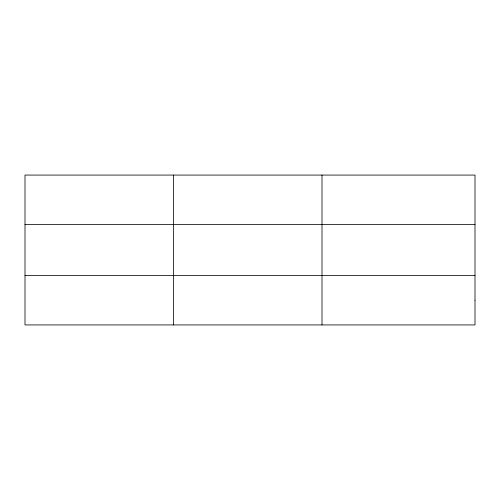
<?xml version="1.0" encoding="UTF-8"?>
<svg xmlns="http://www.w3.org/2000/svg" width="500" height="500" viewBox="0 0 500 500"><rect width="100%" height="100%" fill="white"/><g stroke="black" fill="none" stroke-linecap="round" stroke-linejoin="round"><path stroke-width="0.75" d="M173.5 175.069L173.5 324.931M322 175.069L322 324.931M25 224.525L475 224.525M25 275.475L475 275.475M475 300.2L475 324.931L25 324.931L25 175.069L475 175.069L475 300.2"/></g></svg>
